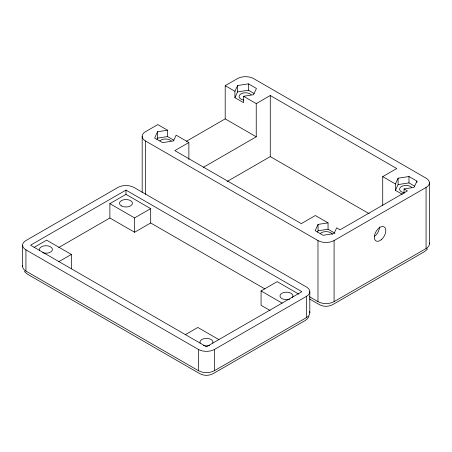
<?xml version="1.0" encoding="UTF-8"?>
<svg xmlns="http://www.w3.org/2000/svg" width="452" height="452" viewBox="0 0 452 452"><rect width="100%" height="100%" fill="white"/><g stroke="black" fill="none" stroke-linecap="round" stroke-linejoin="round"><path stroke-width="0.68" d="M188.863 159.46L188.863 142.516L176.156 135.176L173.483 140.939L162.601 142.623L154.635 138.024L157.55 131.741L167.534 130.199L167.534 136.572L173.856 140.222M156.968 139.374L157.55 138.114L157.55 131.741M234.91 91.298L237.582 85.535L248.464 83.852L256.431 88.451L253.515 94.734L243.538 96.276L243.538 102.649L234.91 97.672L234.91 91.298L225.198 85.688L237.498 78.586A11.385 6.571 0 0 1 253.595 78.586L426.066 178.161A11.385 6.571 0 0 1 426.066 187.456L426.066 248.527L334.084 301.637A11.385 6.571 0 0 1 317.982 301.637L309.422 296.693M234.91 97.672L237.582 91.909L237.582 85.535M334.943 233.226L328.045 229.243L328.045 222.87L318.061 224.412L315.146 230.695L323.112 235.294L333.994 233.611L336.672 227.848L340.057 229.808L407.438 190.908L404.048 188.947L404.048 193.411M317.479 232.045L318.061 230.786L318.061 224.412M402.325 194.326L395.421 190.343L395.421 183.97L398.099 178.207L408.981 176.523L416.947 181.122L416.947 182.399M395.421 190.343L398.099 184.58L398.099 178.207M416.947 181.122L414.032 187.405L404.048 188.947M308.953 316.581L307.128 319.05L305.094 320.57L213.197 373.623C209.095 375.911 203.812 375.911 199.705 373.623L27.323 274.104L24.272 271.426M427.728 248.86L424.677 251.532L332.779 304.586C328.677 306.874 323.389 306.874 319.287 304.586L309.507 298.941M186.348 141.312L225.198 118.882L256.244 136.803L203.428 167.297M188.863 142.516L174.834 150.612L301.314 223.633L315.338 215.536L328.045 222.87M243.538 96.276L256.239 103.61L270.268 95.513L396.749 168.534L382.72 176.636L382.72 205.417M125.967 190.111L30.533 245.21L206.451 346.774L301.885 291.676L125.967 190.111L125.967 194.36L150.685 208.632L150.685 222.972L264.945 288.935M34.109 247.391L46.629 240.165L71.354 254.436L71.354 268.776M58.794 247.481L109.87 217.994L109.87 203.654L125.967 194.36M58.833 261.663L71.354 254.436M109.87 203.654L134.589 217.926L150.685 208.632M109.87 217.994L134.589 232.266L150.685 222.972M227.107 181.506L270.268 156.59L369.25 213.734M167.534 130.199L157.816 124.588L145.516 131.69A11.385 6.571 0 0 0 145.516 140.984L317.982 240.56A11.385 6.571 0 0 0 334.084 240.56L426.066 187.456M185.309 334.683L197.829 327.457L218.932 339.644M270.115 310.507L261.07 305.286L261.07 290.947L277.166 281.652L298.874 294.184M25.933 249.854L198.405 349.43A11.385 6.571 0 0 0 214.502 349.43L306.484 296.326A11.385 6.571 0 0 0 306.484 287.031L134.018 187.456A11.385 6.571 0 0 0 117.915 187.456L25.933 240.56A11.385 6.571 0 0 0 25.933 249.854L25.933 271.098L198.405 370.674A11.385 6.571 0 0 0 214.502 370.674L306.484 317.57A11.385 6.571 0 0 0 309.434 311.219M237.582 91.909L248.464 90.225L254.16 93.507M157.55 138.114L167.534 136.572M398.099 184.58L408.981 182.896L414.67 186.179M318.061 230.786L328.045 229.243M382.72 176.636L395.421 183.97M261.07 290.947L282.172 303.128M429.4 182.806L429.4 243.882M408.981 176.523L408.981 182.896M334.084 240.56L334.084 301.637M317.982 240.56L317.982 301.637M309.818 291.676L309.818 312.92M306.484 296.326L306.484 317.57M270.268 95.513L270.268 156.59M256.239 103.61L256.244 136.803M248.464 83.852L248.464 90.225M225.198 85.688L225.198 118.882M214.502 349.43L214.502 370.674M198.405 349.43L198.405 370.674M145.516 140.984L145.516 194.337M142.182 136.34L142.182 192.501M134.589 217.926L134.589 232.266M22.6 245.21L22.6 266.454M209.705 345.379A6.503 3.757 0 0 1 203.202 345.379M200.168 343.102A6.503 3.757 0 0 1 206.451 338.373A6.503 3.757 0 0 1 212.734 343.102M289.732 299.179A6.503 3.757 0 0 1 280.076 296.58A6.503 3.757 0 0 1 287.608 292.229A6.503 3.757 0 0 1 292.111 297.806M39.652 250.431A6.503 3.757 0 0 1 45.94 245.707A6.503 3.757 0 0 1 52.217 250.431A6.503 3.757 0 0 1 42.68 252.713M25.933 271.098A11.385 6.571 0 0 1 22.696 265.595M429.304 243.023A11.385 6.571 0 0 1 426.066 248.527M379.499 226.955A8.13 4.695 -60 0 1 374.25 236.599M404.376 192.806A6.503 3.757 0 0 1 400.901 186.896A6.503 3.757 0 0 1 411.693 187.303M159.889 140.832A6.503 3.757 0 0 1 171.155 140.832M320.4 233.503A6.503 3.757 0 0 1 326.881 231.661A6.503 3.757 0 0 1 332.316 234.413M243.871 100.135A6.503 3.757 0 0 1 240.391 94.219A6.503 3.757 0 0 1 251.182 94.626M121.368 205.909A6.503 3.757 0 0 0 132.25 204.225A6.503 3.757 0 0 0 124.283 199.626A6.503 3.757 0 0 0 121.368 205.909M381.561 239.475A8.13 4.695 -60 0 0 384.138 226.881A8.13 4.695 -60 0 0 374.522 235.413A8.13 4.695 -60 0 0 381.561 239.475"/></g></svg>
